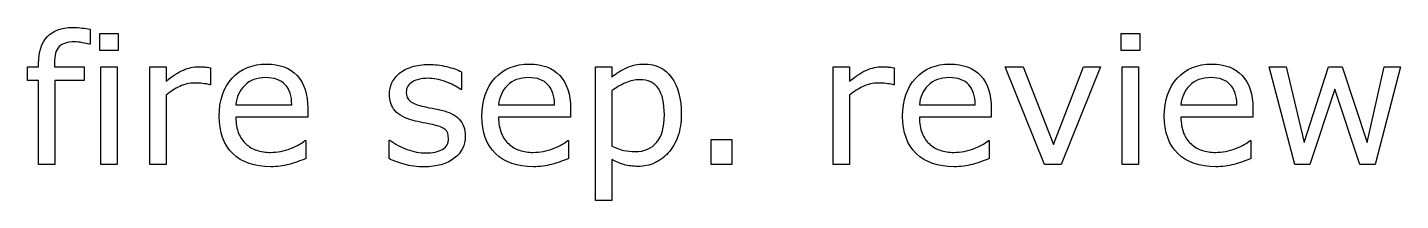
# Model space of a CAD drawing. Extents: x -13 to 750, y 12 to 2314.
# Drawn here: x 278.3 to 347.4, y 1206.1 to 1214.8 of the extents above; entities that cross this region are included whole.
import ezdxf

# ---------------------------------------------------------------- set-up
doc = ezdxf.new("R2010")
doc.units = 0
doc.layers.get('0').update_dxf_attribs({"linetype": 'CONTINUOUS'})

msp = doc.modelspace()

# ---------------------------------------------------------------- linework, layer by layer
at = {"color": 7}
for points in [[(281.46785, 1214.6838), (281.46781, 1213.9282)], [(281.46781, 1213.9282), (281.42391, 1213.9282)], [(279.67049, 1212.9658), (279.67049, 1212.7988), (281.16024, 1212.7988), (281.16024, 1212.1045), (279.69686, 1212.1045), (279.69686, 1207.89), (278.87069, 1207.89), (278.87069, 1212.1044), (278.31258, 1212.1044), (278.31258, 1212.7987), (278.87069, 1212.7987), (278.87069, 1212.9613)], [(285.28675, 1211.3755), (285.28675, 1207.89), (284.46058, 1207.89), (284.46058, 1212.7987), (285.28675, 1212.7987), (285.28675, 1212.0736)], [(287.52357, 1212.7457), (287.52352, 1211.8979)], [(307.7032, 1208.1357), (307.7032, 1206.0791), (306.87703, 1206.0791), (306.87703, 1212.7983), (307.7032, 1212.7983), (307.7032, 1212.2841)], [(319.66076, 1211.3755), (319.66076, 1207.89), (318.83459, 1207.89), (318.83459, 1212.7987), (319.66076, 1212.7987), (319.66076, 1212.0736)], [(321.89758, 1212.7457), (321.89754, 1211.8979)], [(300.14017, 1212.548), (300.14017, 1211.6647), (300.09627, 1211.6647)], [(287.52352, 1211.8979), (287.47962, 1211.8979)], [(307.7032, 1211.5903), (307.7032, 1208.8086)], [(321.89754, 1211.8979), (321.85364, 1211.8979)], [(288.79354, 1210.8916), (291.60604, 1210.8916)], [(292.41029, 1210.707), (292.41024, 1210.2588)], [(302.00789, 1210.8916), (304.82039, 1210.8916)], [(305.62455, 1210.707), (305.62459, 1210.2588)], [(323.16756, 1210.8916), (325.98006, 1210.8916)], [(326.78421, 1210.707), (326.78426, 1210.2588)], [(336.32483, 1210.8916), (339.13733, 1210.8916)], [(339.94158, 1210.707), (339.94153, 1210.2588)], [(292.41024, 1210.2588), (288.79354, 1210.2588)], [(305.62459, 1210.2588), (302.00789, 1210.2588)], [(311.19686, 1210.4033), (311.19686, 1210.4038)], [(326.78426, 1210.2588), (323.16756, 1210.2588)], [(339.94153, 1210.2588), (336.32483, 1210.2588)], [(300.33358, 1209.3045), (300.33358, 1209.3051)], [(292.26961, 1209.0898), (292.31361, 1209.0898), (292.31361, 1208.1889)], [(296.49715, 1208.1845), (296.49715, 1209.1118), (296.54105, 1209.1118)], [(305.48397, 1209.0898), (305.52787, 1209.0898), (305.52787, 1208.1889)], [(326.64363, 1209.0898), (326.68753, 1209.0898), (326.68753, 1208.1889)], [(339.8009, 1209.0898), (339.8449, 1209.0898), (339.8449, 1208.1889)]]:
    msp.add_lwpolyline(points, dxfattribs=at)
for points in [[(282.87846, 1213.6206), (281.94682, 1213.6206), (281.94682, 1214.4775), (282.87846, 1214.4775)], [(334.25057, 1213.6206), (333.31893, 1213.6206), (333.31893, 1214.4775), (334.25057, 1214.4775)], [(282.82576, 1207.8901), (281.99959, 1207.8901), (281.99959, 1212.7988), (282.82576, 1212.7988)], [(332.28182, 1212.7988), (330.29549, 1207.8901), (329.46492, 1207.8901), (327.49178, 1212.7988), (328.38826, 1212.7988), (329.90877, 1208.8921), (331.4161, 1212.7988)], [(334.19787, 1207.8901), (333.3717, 1207.8901), (333.3717, 1212.7988), (334.19787, 1212.7988)], [(347.36828, 1212.7988), (346.08948, 1207.8901), (345.32483, 1207.8901), (344.0636, 1211.6738), (342.81116, 1207.8901), (342.0509, 1207.8901), (340.75891, 1212.7988), (341.62024, 1212.7988), (342.52112, 1208.9975), (343.74719, 1212.7988), (344.42834, 1212.7988), (345.68518, 1208.9975), (346.53772, 1212.7988)], [(310.34432, 1210.3819)], [(313.74569, 1207.8901), (312.69539, 1207.8901), (312.69539, 1209.1425), (313.74569, 1209.1425)]]:
    msp.add_lwpolyline(points, close=True, dxfattribs=at)
for points in [[(279.30574, 1214.3016), (279.59578, 1214.615067), (280.014727, 1214.7718), (280.56258, 1214.7718)], [(280.56258, 1214.7718), (280.747153, 1214.7718), (280.91268, 1214.763133), (281.05916, 1214.7458)], [(281.05916, 1214.7458), (281.208573, 1214.728467), (281.344803, 1214.7078), (281.46785, 1214.6838)], [(278.87069, 1212.9613), (278.87069, 1213.5443), (279.015707, 1213.991067), (279.30574, 1214.3016)], [(280.68123, 1214.0512), (280.326737, 1214.0512), (280.068923, 1213.9721), (279.90779, 1213.8139)], [(281.06795, 1214.0072), (280.921463, 1214.036533), (280.792557, 1214.0512), (280.68123, 1214.0512)], [(281.42391, 1213.9282), (281.33309, 1213.954867), (281.214437, 1213.9812), (281.06795, 1214.0072)], [(279.90779, 1213.8139), (279.74959, 1213.658633), (279.67049, 1213.375933), (279.67049, 1212.9658)], [(285.28675, 1212.0736), (285.614877, 1212.337267), (285.90345, 1212.5233), (286.15247, 1212.6317)], [(286.15247, 1212.6317), (286.404423, 1212.743033), (286.660773, 1212.7987), (286.92152, 1212.7987)], [(286.92152, 1212.7987), (287.065073, 1212.7987), (287.169077, 1212.794367), (287.23353, 1212.7857)], [(287.23353, 1212.7857), (287.297997, 1212.779033), (287.394677, 1212.7657), (287.52357, 1212.7457)], [(288.60902, 1212.2275), (289.048473, 1212.699167), (289.62562, 1212.935), (290.34046, 1212.935)], [(290.34046, 1212.935), (291.002573, 1212.935), (291.51234, 1212.741633), (291.86976, 1212.3549)], [(297.02444, 1212.4689), (297.188507, 1212.606567), (297.396517, 1212.714967), (297.64847, 1212.7941)], [(297.64847, 1212.7941), (297.90335, 1212.8761), (298.18753, 1212.9171), (298.50101, 1212.9171)], [(298.50101, 1212.9171), (298.793977, 1212.9171), (299.089873, 1212.8805), (299.3887, 1212.8073)], [(299.3887, 1212.8073), (299.69046, 1212.736967), (299.94095, 1212.650533), (300.14017, 1212.548)], [(301.82328, 1212.2275), (302.262733, 1212.699167), (302.839883, 1212.935), (303.55473, 1212.935)], [(303.55473, 1212.935), (304.216837, 1212.935), (304.7266, 1212.741633), (305.08402, 1212.3549)], [(307.7032, 1212.2841), (307.922927, 1212.4687), (308.169023, 1212.622533), (308.44149, 1212.7456)], [(308.44149, 1212.7456), (308.716877, 1212.871533), (309.009843, 1212.9345), (309.32039, 1212.9345)], [(309.32039, 1212.9345), (309.91219, 1212.9345), (310.372153, 1212.7104), (310.70028, 1212.2622)], [(319.66076, 1212.0736), (319.988887, 1212.337267), (320.277463, 1212.5233), (320.52649, 1212.6317)], [(320.52649, 1212.6317), (320.778443, 1212.743033), (321.03479, 1212.7987), (321.29553, 1212.7987)], [(321.29553, 1212.7987), (321.439083, 1212.7987), (321.543087, 1212.794367), (321.60754, 1212.7857)], [(321.60754, 1212.7857), (321.672007, 1212.779033), (321.768687, 1212.7657), (321.89758, 1212.7457)], [(322.98294, 1212.2275), (323.422393, 1212.699167), (323.999543, 1212.935), (324.71439, 1212.935)], [(324.71439, 1212.935), (325.376497, 1212.935), (325.88626, 1212.741633), (326.24368, 1212.3549)], [(336.14031, 1212.2275), (336.579763, 1212.699167), (337.15691, 1212.935), (337.87175, 1212.935)], [(337.87175, 1212.935), (338.533863, 1212.935), (339.04363, 1212.741633), (339.40105, 1212.3549)], [(286.71058, 1211.9819), (286.455693, 1211.9819), (286.2096, 1211.924767), (285.9723, 1211.8105)], [(287.11927, 1211.9599), (287.00501, 1211.974567), (286.86878, 1211.9819), (286.71058, 1211.9819)], [(287.47962, 1211.8979), (287.356573, 1211.927233), (287.236457, 1211.9479), (287.11927, 1211.9599)], [(287.95423, 1210.3159), (287.95423, 1211.118633), (288.172493, 1211.755833), (288.60902, 1212.2275)], [(290.29647, 1212.2539), (289.854083, 1212.2539), (289.501053, 1212.123533), (289.23738, 1211.8628)], [(291.27645, 1211.8979), (291.062583, 1212.135233), (290.735923, 1212.2539), (290.29647, 1212.2539)], [(291.86976, 1212.3549), (292.230113, 1211.968233), (292.41029, 1211.418933), (292.41029, 1210.707)], [(296.51907, 1211.4186), (296.51907, 1211.620733), (296.560087, 1211.811167), (296.64212, 1211.9899)], [(296.64212, 1211.9899), (296.72708, 1212.168633), (296.85452, 1212.3283), (297.02444, 1212.4689)], [(297.67488, 1212.0426), (297.466873, 1211.928333), (297.36287, 1211.756967), (297.36287, 1211.5285)], [(298.43953, 1212.2184), (298.137777, 1212.2184), (297.882893, 1212.1598), (297.67488, 1212.0426)], [(299.32723, 1212.0558), (299.02547, 1212.1642), (298.72957, 1212.2184), (298.43953, 1212.2184)], [(300.09627, 1211.6647), (299.885337, 1211.819967), (299.62899, 1211.950333), (299.32723, 1212.0558)], [(301.1685, 1210.3159), (301.1685, 1211.118633), (301.38676, 1211.755833), (301.82328, 1212.2275)], [(303.51082, 1212.2539), (303.06844, 1212.2539), (302.715413, 1212.123533), (302.45174, 1211.8628)], [(304.4908, 1211.8979), (304.276933, 1212.135233), (303.950273, 1212.2539), (303.51082, 1212.2539)], [(305.08402, 1212.3549), (305.444373, 1211.968233), (305.62455, 1211.418933), (305.62455, 1210.707)], [(308.39315, 1211.9946), (308.15291, 1211.892067), (307.922927, 1211.7573), (307.7032, 1211.5903)], [(309.10945, 1212.1484), (308.87215, 1212.1484), (308.633383, 1212.097133), (308.39315, 1211.9946)], [(310.0411, 1211.7089), (309.838947, 1212.0019), (309.528397, 1212.1484), (309.10945, 1212.1484)], [(310.70028, 1212.2622), (311.031333, 1211.816867), (311.19686, 1211.197233), (311.19686, 1210.4033)], [(321.08459, 1211.9819), (320.82971, 1211.9819), (320.583617, 1211.924767), (320.34631, 1211.8105)], [(321.49328, 1211.9599), (321.379027, 1211.974567), (321.242797, 1211.9819), (321.08459, 1211.9819)], [(321.85364, 1211.8979), (321.730593, 1211.927233), (321.610473, 1211.9479), (321.49328, 1211.9599)], [(322.32815, 1210.3159), (322.32815, 1211.118633), (322.546413, 1211.755833), (322.98294, 1212.2275)], [(324.67049, 1212.2539), (324.22811, 1212.2539), (323.875083, 1212.123533), (323.61141, 1211.8628)], [(325.65047, 1211.8979), (325.436603, 1212.135233), (325.109943, 1212.2539), (324.67049, 1212.2539)], [(326.24368, 1212.3549), (326.604033, 1211.968233), (326.78421, 1211.418933), (326.78421, 1210.707)], [(335.48552, 1210.3159), (335.48552, 1211.118633), (335.703783, 1211.755833), (336.14031, 1212.2275)], [(337.82776, 1212.2539), (337.385373, 1212.2539), (337.032343, 1212.123533), (336.76867, 1211.8628)], [(338.80774, 1211.8979), (338.593873, 1212.135233), (338.267213, 1212.2539), (337.82776, 1212.2539)], [(339.40105, 1212.3549), (339.761403, 1211.968233), (339.94158, 1211.418933), (339.94158, 1210.707)], [(285.9723, 1211.8105), (285.734993, 1211.699167), (285.506477, 1211.554167), (285.28675, 1211.3755)], [(289.23738, 1211.8628), (288.97664, 1211.602), (288.828693, 1211.278267), (288.79354, 1210.8916)], [(291.60604, 1210.8916), (291.603373, 1211.3252), (291.49351, 1211.660633), (291.27645, 1211.8979)], [(296.78714, 1210.6012), (296.608427, 1210.823867), (296.51907, 1211.096333), (296.51907, 1211.4186)], [(297.36287, 1211.5285), (297.36287, 1211.3263), (297.42586, 1211.173933), (297.55184, 1211.0714)], [(302.45174, 1211.8628), (302.191, 1211.602), (302.04305, 1211.278267), (302.00789, 1210.8916)], [(304.82039, 1210.8916), (304.817723, 1211.3252), (304.70786, 1211.660633), (304.4908, 1211.8979)], [(310.34432, 1210.3818), (310.34432, 1210.9736), (310.243247, 1211.415967), (310.0411, 1211.7089)], [(320.34631, 1211.8105), (320.109003, 1211.699167), (319.880487, 1211.554167), (319.66076, 1211.3755)], [(323.61141, 1211.8628), (323.350663, 1211.602), (323.202713, 1211.278267), (323.16756, 1210.8916)], [(325.98006, 1210.8916), (325.977393, 1211.3252), (325.86753, 1211.660633), (325.65047, 1211.8979)], [(336.76867, 1211.8628), (336.50793, 1211.602), (336.359983, 1211.278267), (336.32483, 1210.8916)], [(339.13733, 1210.8916), (339.134663, 1211.3252), (339.0248, 1211.660633), (338.80774, 1211.8979)], [(297.7056, 1210.1002), (297.274933, 1210.214467), (296.96878, 1210.381467), (296.78714, 1210.6012)], [(297.55184, 1211.0714), (297.674887, 1210.968867), (297.874103, 1210.8854), (298.14949, 1210.821)], [(298.14949, 1210.821), (298.301837, 1210.785667), (298.47176, 1210.7505), (298.65926, 1210.7155)], [(298.65926, 1210.7155), (298.849687, 1210.680167), (299.00789, 1210.647833), (299.13387, 1210.6185)], [(299.13387, 1210.6185), (299.517657, 1210.530633), (299.813553, 1210.379767), (300.02156, 1210.1659)], [(288.63978, 1208.435), (288.182747, 1208.8774), (287.95423, 1209.504367), (287.95423, 1210.3159)], [(288.79354, 1210.2588), (288.79354, 1209.957), (288.83895, 1209.6933), (288.92977, 1209.4677)], [(298.21976, 1209.986), (298.03226, 1210.021333), (297.860873, 1210.0594), (297.7056, 1210.1002)], [(298.68118, 1209.894), (298.563993, 1209.920667), (298.410187, 1209.951333), (298.21976, 1209.986)], [(299.32278, 1209.6391), (299.211453, 1209.7387), (298.997587, 1209.823667), (298.68118, 1209.894)], [(300.02156, 1210.1659), (300.229573, 1209.9491), (300.33358, 1209.661967), (300.33358, 1209.3045)], [(301.85404, 1208.435), (301.397013, 1208.8774), (301.1685, 1209.504367), (301.1685, 1210.3159)], [(302.00789, 1210.2588), (302.00789, 1209.957), (302.0533, 1209.6933), (302.14412, 1209.4677)], [(309.9576, 1209.002), (310.215413, 1209.312533), (310.34432, 1209.7725), (310.34432, 1210.3819)], [(311.19686, 1210.4038), (311.19686, 1210.005333), (311.13973, 1209.640567), (311.02547, 1209.3095)], [(323.0137, 1208.435), (322.556667, 1208.8774), (322.32815, 1209.504367), (322.32815, 1210.3159)], [(323.16756, 1210.2588), (323.16756, 1209.957), (323.21297, 1209.6933), (323.30379, 1209.4677)], [(336.17107, 1208.435), (335.714037, 1208.8774), (335.48552, 1209.504367), (335.48552, 1210.3159)], [(336.32483, 1210.2588), (336.32483, 1209.957), (336.37024, 1209.6933), (336.46106, 1209.4677)], [(288.92977, 1209.4677), (289.02059, 1209.2451), (289.1451, 1209.062), (289.3033, 1208.9184)], [(299.18216, 1208.646), (299.38724, 1208.763133), (299.48978, 1208.9477), (299.48978, 1209.1997)], [(299.48978, 1209.1997), (299.48978, 1209.393033), (299.434113, 1209.5395), (299.32278, 1209.6391)], [(300.33358, 1209.3051), (300.33358, 1208.8569), (300.147543, 1208.489233), (299.77547, 1208.2021)], [(302.14412, 1209.4677), (302.23494, 1209.2451), (302.359453, 1209.062), (302.51766, 1208.9184)], [(311.02547, 1209.3095), (310.91121, 1208.981367), (310.750077, 1208.703067), (310.54207, 1208.4746)], [(323.30379, 1209.4677), (323.39461, 1209.2451), (323.519123, 1209.062), (323.67733, 1208.9184)], [(336.46106, 1209.4677), (336.55188, 1209.2451), (336.67639, 1209.062), (336.83459, 1208.9184)], [(289.3033, 1208.9184), (289.455647, 1208.7778), (289.635823, 1208.672333), (289.84383, 1208.602)], [(289.84383, 1208.602), (290.05477, 1208.531667), (290.286217, 1208.4965), (290.53817, 1208.4965)], [(290.53817, 1208.4965), (290.87215, 1208.4965), (291.207597, 1208.562433), (291.54451, 1208.6943)], [(291.54451, 1208.6943), (291.884357, 1208.829033), (292.126057, 1208.960867), (292.26961, 1209.0898)], [(296.54105, 1209.1118), (296.80179, 1208.915467), (297.091827, 1208.758733), (297.41116, 1208.6416)], [(297.41116, 1208.6416), (297.7305, 1208.527333), (298.036653, 1208.4702), (298.32962, 1208.4702)], [(298.32962, 1208.4702), (298.6929, 1208.4702), (298.97708, 1208.5288), (299.18216, 1208.646)], [(302.51766, 1208.9184), (302.67, 1208.7778), (302.850177, 1208.672333), (303.05819, 1208.602)], [(303.05819, 1208.602), (303.269123, 1208.531667), (303.500567, 1208.4965), (303.75252, 1208.4965)], [(303.75252, 1208.4965), (304.086507, 1208.4965), (304.421957, 1208.562433), (304.75887, 1208.6943)], [(304.75887, 1208.6943), (305.09871, 1208.829033), (305.34041, 1208.960867), (305.48397, 1209.0898)], [(307.7032, 1208.8086), (307.93758, 1208.703133), (308.138267, 1208.631333), (308.30526, 1208.5932)], [(308.30526, 1208.5932), (308.47518, 1208.5552), (308.667073, 1208.5362), (308.88094, 1208.5362)], [(308.88094, 1208.5362), (309.3409, 1208.5362), (309.699787, 1208.691467), (309.9576, 1209.002)], [(323.67733, 1208.9184), (323.82967, 1208.7778), (324.009843, 1208.672333), (324.21785, 1208.602)], [(324.21785, 1208.602), (324.42879, 1208.531667), (324.660237, 1208.4965), (324.91219, 1208.4965)], [(324.91219, 1208.4965), (325.246177, 1208.4965), (325.581627, 1208.562433), (325.91854, 1208.6943)], [(325.91854, 1208.6943), (326.25838, 1208.829033), (326.500077, 1208.960867), (326.64363, 1209.0898)], [(336.83459, 1208.9184), (336.986937, 1208.7778), (337.167113, 1208.672333), (337.37512, 1208.602)], [(337.37512, 1208.602), (337.58606, 1208.531667), (337.817507, 1208.4965), (338.06946, 1208.4965)], [(338.06946, 1208.4965), (338.40344, 1208.4965), (338.738887, 1208.562433), (339.0758, 1208.6943)], [(339.0758, 1208.6943), (339.415647, 1208.829033), (339.657347, 1208.960867), (339.8009, 1209.0898)], [(290.547, 1207.7758), (289.732553, 1207.7758), (289.096813, 1207.995533), (288.63978, 1208.435)], [(291.46107, 1207.8945), (291.17103, 1207.815367), (290.86634, 1207.7758), (290.547, 1207.7758)], [(292.31361, 1208.1889), (292.03529, 1208.0717), (291.75111, 1207.973567), (291.46107, 1207.8945)], [(297.2574, 1207.8989), (296.955647, 1207.986767), (296.70223, 1208.081967), (296.49715, 1208.1845)], [(298.25936, 1207.7714), (297.89608, 1207.7714), (297.562093, 1207.8139), (297.2574, 1207.8989)], [(299.77547, 1208.2021), (299.40633, 1207.914967), (298.90096, 1207.7714), (298.25936, 1207.7714)], [(303.76127, 1207.7758), (302.946817, 1207.7758), (302.311073, 1207.995533), (301.85404, 1208.435)], [(304.67533, 1207.8945), (304.38529, 1207.815367), (304.080603, 1207.7758), (303.76127, 1207.7758)], [(305.52787, 1208.1889), (305.24955, 1208.0717), (304.96537, 1207.973567), (304.67533, 1207.8945)], [(308.33162, 1207.8764), (308.126547, 1207.9324), (307.917073, 1208.018833), (307.7032, 1208.1357)], [(309.02596, 1207.7934), (308.771073, 1207.7934), (308.539627, 1207.821067), (308.33162, 1207.8764)], [(309.85653, 1207.9692), (309.595783, 1207.852), (309.318927, 1207.7934), (309.02596, 1207.7934)], [(310.54207, 1208.4746), (310.34871, 1208.2578), (310.120197, 1208.089333), (309.85653, 1207.9692)], [(324.92093, 1207.7758), (324.106477, 1207.7758), (323.470733, 1207.995533), (323.0137, 1208.435)], [(325.83499, 1207.8945), (325.54495, 1207.815367), (325.240263, 1207.7758), (324.92093, 1207.7758)], [(326.68753, 1208.1889), (326.40921, 1208.0717), (326.12503, 1207.973567), (325.83499, 1207.8945)], [(338.07829, 1207.7758), (337.263843, 1207.7758), (336.628103, 1207.995533), (336.17107, 1208.435)], [(338.99236, 1207.8945), (338.70232, 1207.815367), (338.39763, 1207.7758), (338.07829, 1207.7758)], [(339.8449, 1208.1889), (339.56658, 1208.0717), (339.2824, 1207.973567), (338.99236, 1207.8945)]]:
    msp.add_open_spline(points, degree=3, dxfattribs=at)

doc.saveas('drawing.dxf')
